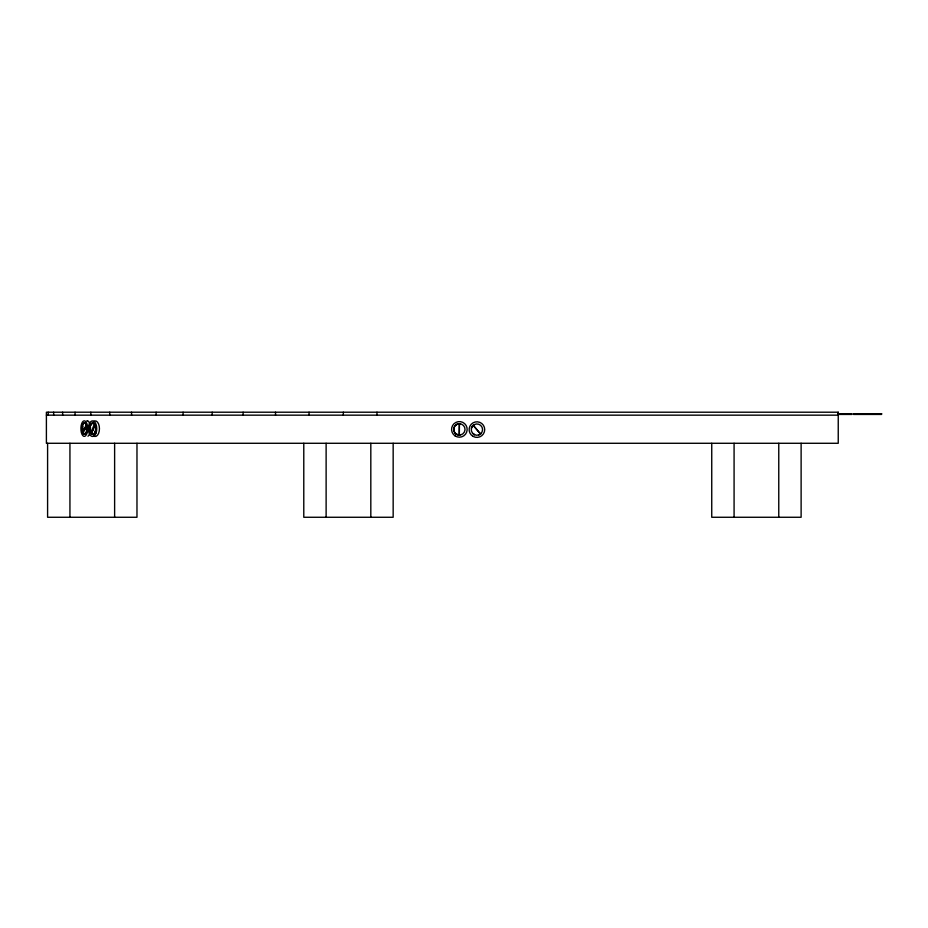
<?xml version="1.0" encoding="UTF-8"?>
<svg xmlns="http://www.w3.org/2000/svg" width="928" height="928" viewBox="0 0 928 928"><rect width="100%" height="100%" fill="white"/><g stroke="black" fill="none" stroke-linecap="round" stroke-linejoin="round"><path stroke-width="1.39" d="M459.337 423.736L459.221 435.035C455.555 435.07 452.748 431.01 454.024 427.588A5.684 5.684 0 0 1 455.056 425.743L457.353 424.108L460.149 423.783M458.618 435L459.325 435.046L459.441 423.736M90.816 432.97L94.447 423.91A5.661 3.062 90 0 0 90.445 425.082A5.661 3.062 90 0 0 90.573 432.552L91.536 433.109L93.206 429.374M93.113 429.235L91.199 432.552M94.273 426.822L95.34 424.258L94.714 424.258M82.464 431.508L86.466 425.036A5.661 2.448 -90 0 0 83.265 423.806A5.661 2.448 -90 0 0 82.337 430.975L83.126 431.508M86.814 431.682A5.661 2.448 90 0 1 82.847 432.181L86.861 425.708M84.03 433.538A5.661 2.448 -90 0 1 83.334 432.181L85.91 427.518M471.447 428.191A5.696 5.696 0 0 1 472.804 425.732L473.245 425.314L480.542 433.956L481.052 433.469M472.804 425.732L473.245 425.314L480.449 434.026L478.674 434.977M455.555 425.233L456.704 424.409M458.026 423.899L458.734 423.771M459.325 435.046L460.044 435.012M837.949 413.691L852.008 413.691L852.008 414.433L837.949 414.433M46.4 415.164L838.239 415.164M456.611 434.316L457.249 434.629M473.906 434.374L474.521 434.722L472.804 433.469M456.019 433.933L454.987 432.958M95.224 424.815L91.35 433.457A5.661 3.062 -90 0 0 95.224 432.552M83.334 432.181L83.01 430.975A5.661 2.448 90 0 1 83.021 426.149M801.119 443.282L801.119 517.267L711.741 517.267L711.741 443.282M778.766 443.282L778.766 517.267M734.083 443.282L734.083 517.267M393.159 443.282L393.159 517.267L303.781 517.267L303.781 443.282M376.965 412.206L376.965 415.164M370.817 443.282L370.817 517.267M343.325 412.206L343.325 415.164M326.122 443.282L326.122 517.267M309.047 412.206L309.047 415.164M275.523 412.206L275.523 415.164M243.113 412.206L243.113 415.164M212.187 412.206L212.187 415.164M183.083 412.206L183.083 415.164M156.113 412.206L156.113 415.164M136.973 443.282L136.973 517.267L47.595 517.267L47.595 443.282M131.567 412.206L131.567 415.164M114.62 443.282L114.62 517.267M109.724 412.206L109.724 415.164M90.828 412.206L90.828 415.164M75.064 412.206L75.064 415.164M69.936 443.282L69.936 517.267M62.628 412.206L62.628 415.164M53.65 412.206L53.65 415.164M48.221 412.206L48.221 415.164M93.426 421.637A7.784 4.222 -90 0 1 99.447 428.69A7.784 4.222 -90 0 1 93.426 435.731M92.487 434.06A5.603 3.039 90 0 1 91.791 433.457M90.492 430.128A5.603 3.039 90 0 1 90.492 427.344M90.967 425.442A5.603 3.039 90 0 1 92.487 423.412M95.468 425.36A5.661 3.062 -90 0 1 95.468 432.007M86.756 420.871A7.784 3.376 -90 0 1 87.603 420.894M88.021 421.08A7.784 3.376 -90 0 1 89.772 423.702M89.738 433.62A7.784 3.376 -90 0 1 87.963 436.172M838.239 412.206L46.4 412.206L46.4 443.282L838.239 443.282L838.239 412.206M881.6 413.691L853.482 413.691L853.482 414.433L881.6 414.433L881.6 413.691M96.06 432.993A7.784 4.222 -90 0 0 92.812 420.918A7.784 4.222 -90 0 0 88.763 432.146A7.784 4.222 -90 0 0 96.06 432.993M95.097 431.81A5.661 3.062 -90 0 0 92.73 423.04A5.661 3.062 -90 0 0 89.796 431.195A5.661 3.062 -90 0 0 95.097 431.81M87.186 432.564A7.784 3.376 -90 0 0 84.309 420.825A7.784 3.376 -90 0 0 81.339 432.448A7.784 3.376 -90 0 0 87.186 432.564M82.163 425.732A5.661 2.448 90 0 0 84.251 434.269A5.661 2.448 90 0 0 86.408 425.824A5.661 2.448 90 0 0 82.163 425.732M454.998 435.835A7.784 7.784 0 0 0 467.144 429.954A7.784 7.784 0 0 0 455.973 422.379A7.784 7.784 0 0 0 454.998 435.835M456.205 434.072A5.661 5.661 0 0 0 465.021 429.803A5.661 5.661 0 0 0 456.912 424.305A5.661 5.661 0 0 0 456.205 434.072M473.025 436.346A7.784 7.784 0 0 0 484.706 429.594A7.784 7.784 0 0 0 473.025 422.855A7.784 7.784 0 0 0 473.025 436.346M474.092 434.501A5.661 5.661 0 0 0 482.572 429.594A5.661 5.661 0 0 0 474.092 424.699A5.661 5.661 0 0 0 474.092 434.501"/></g></svg>
